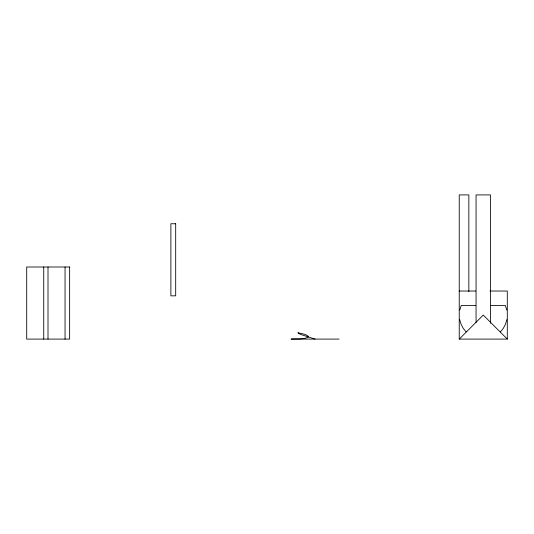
<?xml version="1.0" encoding="UTF-8"?>
<svg xmlns="http://www.w3.org/2000/svg" width="534" height="534" viewBox="0 0 534 534"><rect width="100%" height="100%" fill="white"/><g stroke="black" fill="none" stroke-linecap="round" stroke-linejoin="round"><path stroke-width="0.8" d="M506.859 319.632L505.531 324.105L503.368 328.23L500.451 331.861M459.774 310.027L461.263 305.448L475.574 305.448M459.24 339.09L483.27 315.06L507.3 339.09L459.24 339.09L459.24 194.91L468.852 194.91L468.852 291.584M459.24 291.03L475.814 291.03M489.898 291.03L507.3 291.03L507.3 339.09M490.966 305.448L505.291 305.448L506.766 310.027M339.09 339.09L291.03 339.09C296.697 338.563 303.092 339.791 308.305 337.061L308.218 336.186L305.241 334.431L297.872 332.702L299.113 333.737L302.197 334.952L315.06 339.09M466.089 331.861L463.172 328.23L461.009 324.105L459.681 319.632M490.479 323.257L490.479 194.91L476.061 194.91L476.061 322.423M65.048 267L65.048 339.09M48.007 267L48.007 339.09M43.741 267L43.741 339.09M175.686 223.746L170.88 223.746L170.88 295.836L175.686 295.836L175.686 223.746M69.64 267L26.7 267L26.7 339.09L69.64 339.09L69.64 267"/></g></svg>
